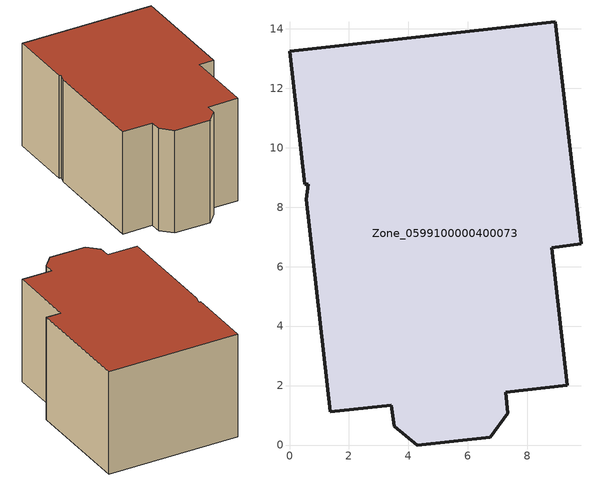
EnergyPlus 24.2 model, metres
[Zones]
Zone_0599100000400073
 floor ground (C_G): 0.56,8.27 0.63,8.77 0.51,8.78 0,13.24 8.95,14.23 9.8,6.76 8.81,6.64 9.35,2.01 7.27,1.78 7.35,1.07 6.75,0.26 4.3,0 3.52,0.62 3.42,1.34 1.38,1.12 z0
 wall outside (C_F): 3.42,1.34 3.52,0.62 4.3,0 6.75,0.26 7.35,1.07 7.27,1.78 9.35,2.01 8.81,6.64 9.8,6.76 8.95,14.23 0,13.24 0.51,8.78 0.63,8.77 0.56,8.27 1.38,1.12 3.42,1.34 z0:7.16
 roof outside (C_R): 0.56,8.27 1.38,1.12 3.42,1.34 3.52,0.62 4.3,0 6.75,0.26 7.35,1.07 7.27,1.78 9.35,2.01 8.81,6.64 9.8,6.76 8.95,14.23 0,13.24 0.51,8.78 0.63,8.77 z7.16
[BUILDING]
Pand.0599100000400073: North Axis=0; Terrain=City; Loads Convergence Tolerance Value=0.04; Temperature Convergence Tolerance Value=0.4; Solar Distribution=FullExterior; Maximum Number of Warmup Days=25; Minimum Number of Warmup Days=1
[Site:Location]
Rotterdam.The.Hague.AP_ZH_NLD Design_Conditions: Latitude=51.96; Longitude=4.45; Time Zone=1; Elevation=-4.5
[SITE:GROUNDTEMPERATURE:BUILDINGSURFACE]
18, 18, 18, 18, 18, 18, 18, 18, 18, 18, 18, 18
[MATERIAL] Thermal Absorptance=0.9; Solar Absorptance=0.7; Visible Absorptance=0.7
Name | Roughness | Thickness | Conductivity | Density | Specific Heat
G.D.1992-2005 | MediumSmooth | 0.15 | 0.06 | 540 | 1210
F.D.1992-2005 | Rough | 0.3 | 0.12 | 1920 | 840
R.D.1992-2005 | MediumRough | 0.2 | 0.08 | 1500 | 1000
[CONSTRUCTION]
C_G: G.D.1992-2005
C_F: F.D.1992-2005
C_R: R.D.1992-2005
[ZONE]
Zone_0599100000400073: Type=1; Multiplier=1; Ceiling Height=Autocalculate; Volume=Autocalculate; Floor Area=autocalculate; Part of Total Floor Area=Yes
[ZONEINFILTRATION:DESIGNFLOWRATE]
Infil_Zone_0599100000400073: Zone or ZoneList or Space or SpaceList=Zone_0599100000400073; Schedule=AlwaysOn; Design Flow Rate Calculation Method=Flow/Area; Flow Rate per Floor Area=0.0021; Constant Term Coefficient=1; Temperature Term Coefficient=0; Velocity Term Coefficient=0; Velocity Squared Term Coefficient=0
[HVACTEMPLATE:ZONE:IDEALLOADSAIRSYSTEM]
Zone_0599100000400073: Maximum Heating Supply Air Temperature=50; Minimum Cooling Supply Air Temperature=13; Maximum Heating Supply Air Humidity Ratio=0.0156; Minimum Cooling Supply Air Humidity Ratio=0.0077; Heating Limit=NoLimit; Cooling Limit=NoLimit; Dehumidification Control Type=ConstantSensibleHeatRatio; Cooling Sensible Heat Ratio=0.7; Dehumidification Setpoint=60; Humidification Control Type=None; Humidification Setpoint=30; Outdoor Air Method=None; Outdoor Air Flow Rate per Person=0.00944; Outdoor Air Flow Rate per Zone Floor Area=0; Outdoor Air Flow Rate per Zone=0; Demand Controlled Ventilation Type=None; Outdoor Air Economizer Type=NoEconomizer; Heat Recovery Type=None; Sensible Heat Recovery Effectiveness=0.7; Latent Heat Recovery Effectiveness=0.65
[ZONECONTROL:THERMOSTAT]
ThermostatControl_Zone_0599100000400073: Zone or ZoneList=Zone_0599100000400073; Control Type Schedule=DualSetpointControlType; Control 1=Thermostat_Zone_0599100000400073; Temperature Difference Between Cutout And Setpoint=0
[THERMOSTATSETPOINT:DUALSETPOINT]
Thermostat_Zone_0599100000400073: Heating Setpoint Temperature Schedule=HeatingSetpoint_Zone_0599100000400073; Cooling Setpoint Temperature Schedule=CoolingSetpoint_Zone_0599100000400073
[SCHEDULE:COMPACT]
HeatingSetpoint_Zone_0599100000400073: Through: 12/31, For: AllDays, Until: 24:00, 21
CoolingSetpoint_Zone_0599100000400073: Through: 12/31, For: AllDays, Until: 24:00, 24
DualSetpointControlType: Through: 12/31, For: AllDays, Until: 24:00, 4
AlwaysOn: Through: 12/31, For: AllDays, Until: 24:00, 1
